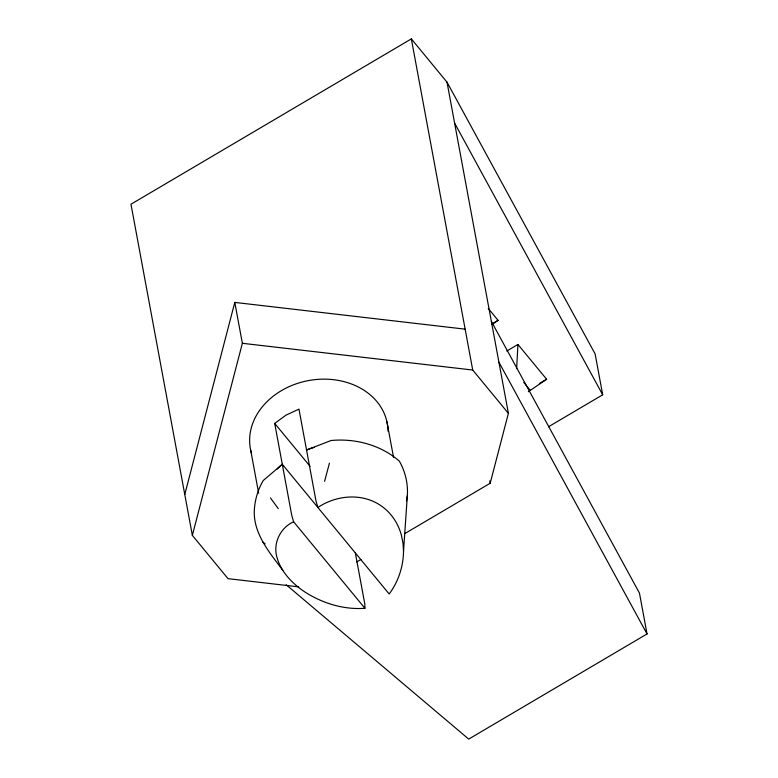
<?xml version="1.0" encoding="UTF-8"?>
<svg xmlns="http://www.w3.org/2000/svg" width="778" height="778" viewBox="0 0 778 778"><rect width="100%" height="100%" fill="white"/><g stroke="black" fill="none" stroke-linecap="round" stroke-linejoin="round"><path stroke-width="1.17" d="M282.861 570.4C269.12 551.962 251.751 531.977 254.562 507.198C255.515 497.794 258.442 488.633 263.265 480.493L282.297 464.301L389.175 593.993C398.297 581.759 403.344 566.579 403.519 551.33L407.332 495.742C408.178 483.712 405.309 471.604 399.347 461.13C380.821 444.967 355.332 438.199 331.088 440.504L306.542 449.995L309.858 448.721A69.602 56.454 -10.5 0 1 314.215 447.438M516.631 368.597L517.944 344.469L506.799 351.034M406.447 501.314L407.332 495.742M184.775 494.487L234.791 302.409L465.147 329.162M298.694 586.865L228.022 578.657L192.351 535.371L242.366 343.293L234.791 302.409M404.677 533.669L490.189 483.245L508.394 413.332L447.019 82.186L411.348 38.9L130.976 204.225L192.351 535.371M324.582 481.319L329.444 463.114M293.627 521.785C280.022 527.785 272.475 544.055 277.24 558.264A69.767 44.861 18.5 0 0 305.2 592.184C322.812 603.427 343.954 609.884 364.921 608.289L293.627 521.785L291.76 515.386L274.712 423.417L285.944 415.18L298.966 409.121L316.014 501.081L317.881 507.48C333.957 496.675 355.565 493.417 373.508 501.499A69.767 58.486 -53.5 0 1 401.458 535.42M282.297 464.301L279.73 466.489A69.602 56.454 -10.5 0 0 277.201 469.066M492.348 324.3L498.066 320.341L488.253 308.438M528.35 391.713L546.623 379.256L517.944 344.469M491.842 324.008L498.066 320.341M539.358 383.544L546.623 379.256M548.471 426.772L602.697 394.796L595.121 353.912L447.019 82.186M356.713 561.949L360.885 559.489M491.346 321.343L639.448 593.069L647.024 633.953L468.706 739.1L286.187 584.755M242.366 343.293L472.723 370.036L508.394 413.332M262.536 541.809L265.113 543.812M523.769 382.406L530.431 390.478M274.712 423.417L310.101 466.353M270.423 497.91L278.281 508.627M454.595 123.07L602.697 394.796M498.922 362.227L647.024 633.953M401.458 535.42L403.004 543.229L403.519 551.33M411.348 38.9L472.723 370.036M489.751 480.862L490.189 483.245M386.929 421.754L393.542 457.425M355.342 552.944L364.814 604.029L364.921 608.289M250.73 450.404L258.666 493.213M251.527 453.467A69.602 56.454 -10.5 0 1 310.354 380.257A69.602 56.454 -10.5 0 1 388.028 431.177"/></g></svg>
